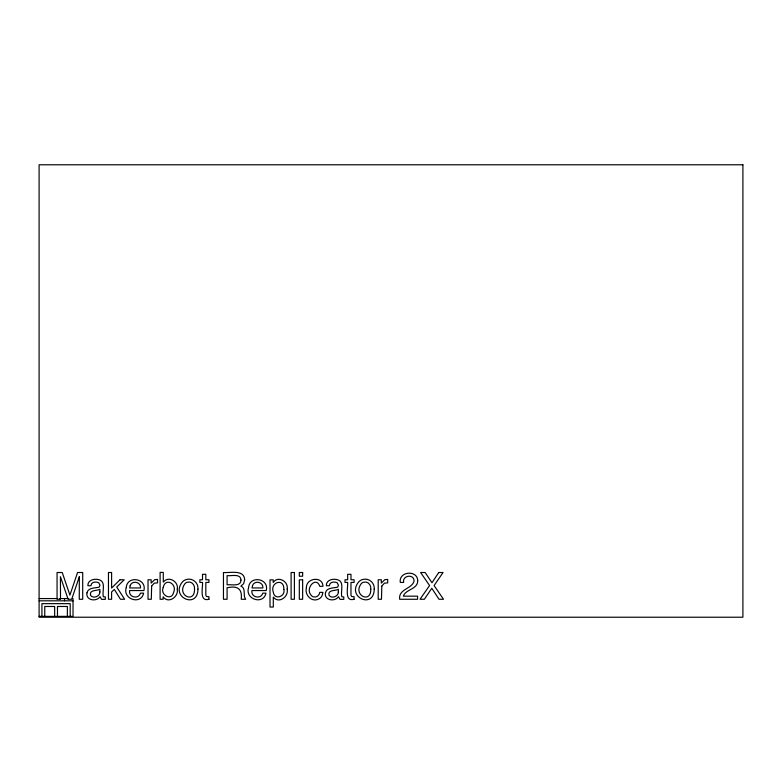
<?xml version="1.0" encoding="UTF-8"?>
<svg xmlns="http://www.w3.org/2000/svg" width="782" height="782" viewBox="0 0 782 782"><rect width="100%" height="100%" fill="white"/><g stroke="black" fill="none" stroke-linecap="round" stroke-linejoin="round"><path stroke-width="1.17" d="M39.1 598.562L57.272 598.562M59.696 598.562L68.181 598.562M39.1 600.82L73.029 600.82M39.1 616.372L73.029 616.372L73.029 598.562M70.204 616.372L70.204 603.645L41.925 603.645L41.925 616.372M67.369 616.372L67.369 606.48L57.477 606.48L57.477 616.372M64.544 598.562L64.544 600.82M54.652 616.372L54.652 606.48L44.75 606.48L44.75 616.372M79.334 576.696L79.256 599.266L82.706 599.266L82.706 572.512L77.565 572.512L69.93 595.131L62.247 572.512L57.057 572.512L57.057 599.266L60.517 599.266L60.419 576.696L68.112 599.266L71.7 599.266L79.334 576.696M283.846 589.393C285.811 596.627 274.306 600.459 273.338 592.287C269.653 582.209 284.345 577.546 283.846 589.393M163.213 587.536C159.821 595.102 171.815 601.338 173.594 592.424C177.534 583.724 165.139 577.194 163.213 587.536M177.279 589.139C178.814 596.891 168.228 604.212 163.125 596.774L163.125 599.266L160.105 599.266L160.105 572.414L163.291 572.414L163.291 582.131C168.267 575.503 178.824 581.397 177.279 589.139M197.954 589.1C197.817 609.51 170.163 597.135 182.274 582.111A8.055 8.055 0 0 1 186.976 579.374C192.851 577.908 198.608 583.128 197.954 589.1M306.427 587.624C304.306 594.946 311.881 602.932 319.066 598.826A6.696 6.696 0 0 0 322.018 595.718L322.966 592.365L319.779 592.365C319.398 595.298 316.671 597.683 313.66 596.901A4.018 4.018 0 0 1 311.001 595.024C304.951 588.396 316.143 575.62 319.779 586.314L322.966 586.314C322.839 575.875 306.104 577.82 306.427 587.624M374.216 589.1C374.07 609.51 346.416 597.135 358.527 582.111A8.055 8.055 0 0 1 363.239 579.374C369.104 577.908 374.871 583.128 374.216 589.1M126.254 587.644C122.315 599.159 141.083 605.327 143.634 593.147L140.408 593.147C138.825 599.638 128.277 597.477 129.607 590.557L143.908 590.557C147.036 578.162 127.026 575.2 126.254 587.644M248.588 587.644C244.649 599.159 263.426 605.327 265.968 593.147L262.752 593.147C261.159 599.638 250.611 597.477 251.951 590.557L266.242 590.557C269.379 578.162 249.36 575.2 248.588 587.644M287.19 589.081C288.91 596.774 278.705 604.173 273.299 597.077L273.299 607.047L270.015 607.047L270.015 579.853L273.201 579.853L273.201 582.434C277.952 575.454 288.636 581.358 287.19 589.081M240.983 580.068C241.052 586.999 231.12 584.281 227.083 584.77L227.083 575.62C231.11 576.246 240.807 573.157 240.983 580.068M86.978 592.864C85.453 600.381 96.479 602.189 100.047 596.686L101.601 599.383L105.326 599.354L105.326 596.94L103.371 596.734C101.816 591.515 106.567 581.221 98.552 579.609C94.192 578.416 87.506 580.156 87.877 585.718L90.937 585.718C91.015 581.779 96.049 581.358 98.776 582.805L99.969 585.239L99.187 587.135C95.121 588.22 88.073 587.409 86.978 592.864M325.449 592.864C323.924 600.381 334.94 602.189 338.508 596.686L340.072 599.383L343.787 599.354L343.787 596.94L341.832 596.734C340.278 591.515 345.028 581.221 337.022 579.609C332.653 578.416 325.977 580.156 326.338 585.718L329.398 585.718C329.486 581.779 334.51 581.358 337.247 582.805L338.44 585.239L337.648 587.135C333.582 588.22 326.544 587.409 325.449 592.864M417.696 580.909C417.656 589.423 405.721 589.081 403.317 596.167L417.568 596.167L417.568 599.266L399.661 599.266C398.282 588.875 412.016 589.081 414.069 581.055C414.196 573.646 402.114 575.269 403.629 582.434L400.296 582.434C398.468 571.075 417.891 569.736 417.696 580.909M194.532 589.198C194.835 603.968 176.937 595.307 184.513 584.349A4.457 4.457 0 0 1 187.485 582.199C191.746 580.977 195.08 585.151 194.532 589.198M370.785 589.198C371.088 603.968 353.2 595.307 360.766 584.349A4.457 4.457 0 0 1 363.738 582.199C368.009 580.977 371.333 585.151 370.785 589.198M244.658 579.726L243.671 583.655L240.885 586.119C245.968 587.966 243.134 594.291 244.971 598.074L245.685 599.266L241.237 599.266C242.42 588.807 237.64 585.435 227.083 587.79L227.083 599.266L223.457 599.266L223.457 572.512C229.781 573.118 244.277 569.267 244.658 579.726M99.881 591.984C100.145 596.441 93.068 599.09 90.556 595.346C89.06 589.55 96.733 591.075 99.881 589.345L99.881 591.984M338.342 591.984C338.606 596.441 331.529 599.09 329.027 595.346C327.521 589.55 335.195 591.075 338.342 589.345L338.342 591.984M151.64 586.089L151.307 599.266L148.023 599.266L148.023 579.755L151.141 579.755L151.141 583.128L154.621 579.677L157.514 579.413L157.514 582.873L154.25 583.177L151.64 586.089M381.812 586.089L381.479 599.266L378.205 599.266L378.205 579.755L381.313 579.755L381.313 583.128L384.803 579.677L387.696 579.413L387.696 582.873L384.421 583.177L381.812 586.089M130.154 585.659L129.695 587.956L140.535 587.956C141.18 581.896 132.031 579.961 130.154 585.659M252.488 585.659L252.039 587.956L262.879 587.956C263.514 581.896 254.375 579.961 252.488 585.659M438.751 572.512L431.977 582.746L425.144 572.512L420.608 572.512L429.592 585.552L420.002 599.266L424.382 599.266L431.791 588.269L439.005 599.266L443.502 599.266L434.088 585.552L443.071 572.512L438.751 572.512M120.027 579.755L111.611 588.044L111.611 572.512L108.463 572.512L108.463 599.266L111.611 599.266L111.611 591.945L114.358 589.433L120.448 599.266L124.631 599.266L116.743 587.067L124.221 579.755L120.027 579.755M208.941 599.266C198.99 602.15 203.007 587.399 202.509 582.434L199.869 582.434L199.869 579.755L202.509 579.755L202.509 574.311L205.822 574.311L205.822 579.755L208.941 579.755L208.941 582.434L205.822 582.434L205.822 595.17L206.516 596.539L208.941 596.686L208.941 599.266M354.08 599.266C344.129 602.15 348.146 587.399 347.658 582.434L345.009 582.434L345.009 579.755L347.658 579.755L347.658 574.311L350.971 574.311L350.971 579.755L354.08 579.755L354.08 582.434L350.971 582.434L350.971 595.17L351.656 596.539L354.08 596.686L354.08 599.266M742.9 164.777L39.1 164.777L39.1 617.223L742.9 617.223L742.9 164.777M294.394 572.512L291.109 572.512L291.109 599.266L294.394 599.266L294.394 572.512M302.644 572.512L299.31 572.512L299.31 576.226L302.644 576.226L302.644 572.512M302.644 579.853L299.31 579.853L299.31 599.266L302.644 599.266L302.644 579.853"/></g></svg>
